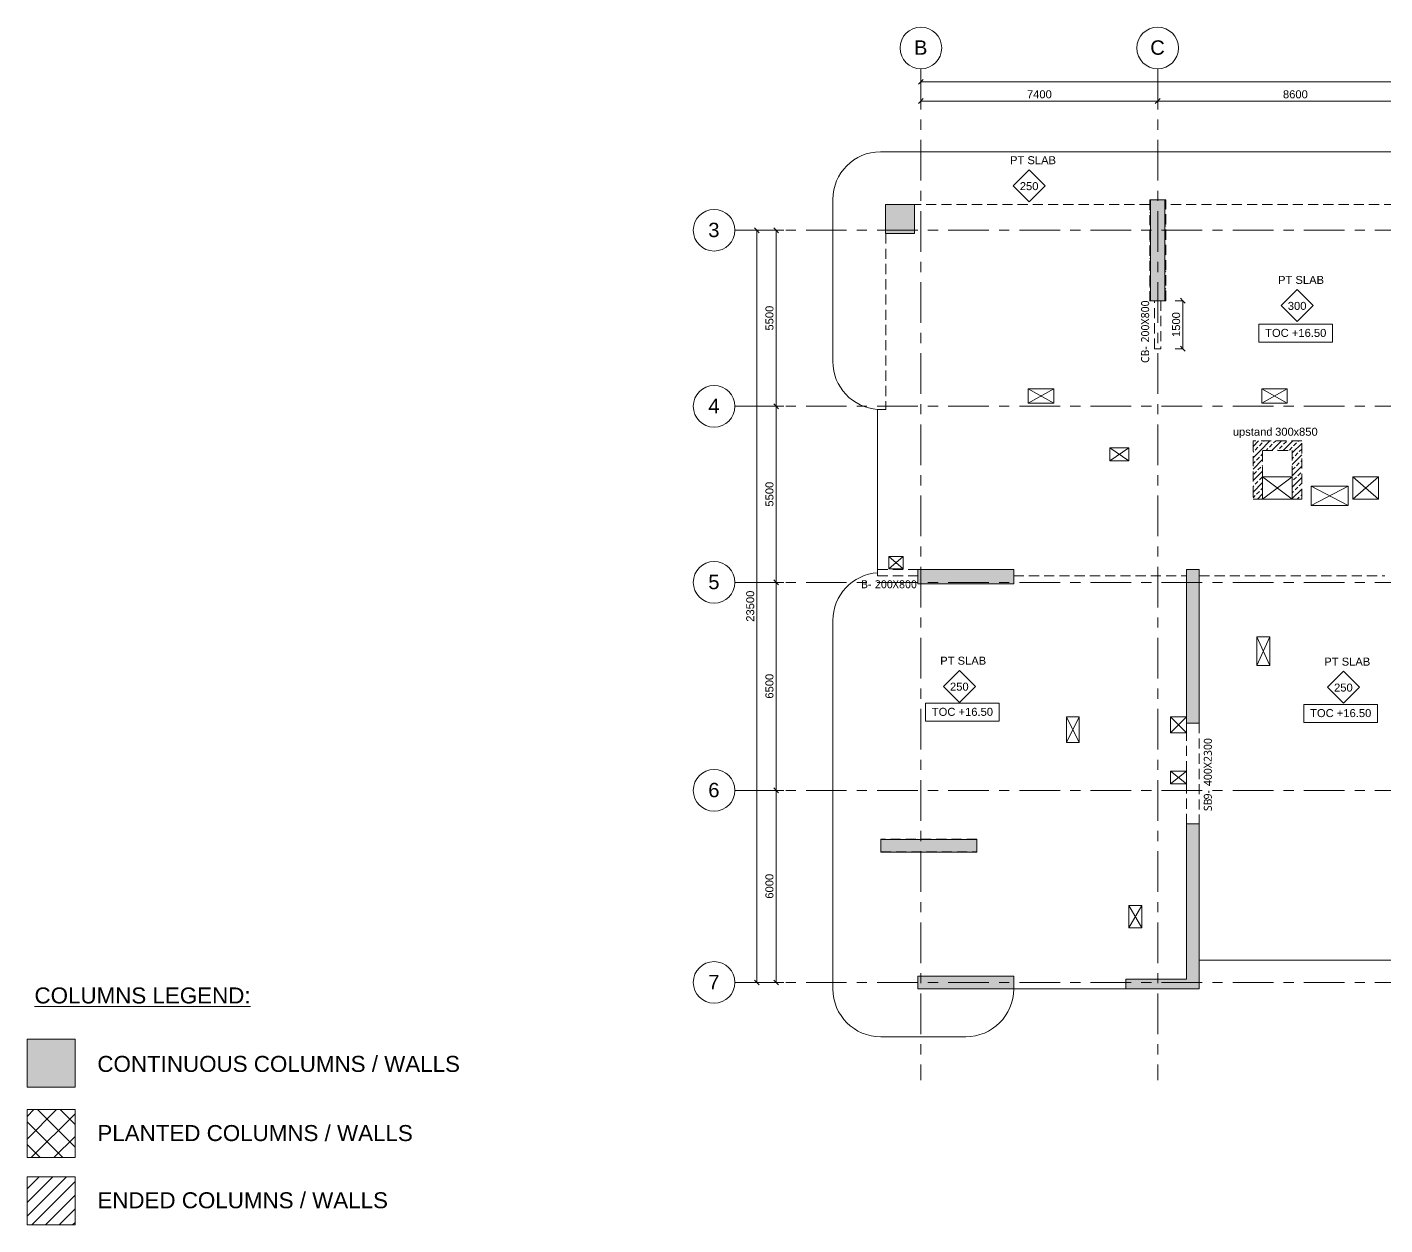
# Model space of a CAD drawing. Header units: millimetres. Extents: x 1499 to 132195, y 3769 to 41190.
# Drawn here: x 1499 to 43926, y 3769 to 41190 of the extents above; entities that cross this region are included whole.
import ezdxf

# ---------------------------------------------------------------- set-up
doc = ezdxf.new("R2010")
doc.units = ezdxf.units.MM
for name, pattern in [('Dashed __25x_', [476.25, 317.5, -158.75]), ('DASHED___25x_', [476.25, 317.5, -158.75]), ('Grid Line', [2222.5, 1270, -317.5, 317.5, -317.5])]:
    doc.linetypes.add(name, pattern=pattern)
for name, color, linetype, lineweight in [('A-ANNO-DIMS', 211, 'Continuous', 5), ('A-ANNO-DIMS-100', 211, 'Continuous', 5), ('A-DETL', 90, 'Continuous', 5), ('A-DETL-GENF', 92, 'Continuous', 5), ('A-DETL-THIN', 151, 'Continuous', 5), ('A-FLOR', 192, 'Continuous', 18), ('A-FLOR-HDLN', 190, 'Dashed __25x_', 5), ('A-FLOR-IDEN', 11, 'Continuous', 5), ('A-WALL-PATT', 111, 'Continuous', 18), ('G-ANNO-DIMS', 111, 'Continuous', 5), ('G-ANNO-TEXT', 231, 'Continuous', 5), ('I-WALL', 2, 'Continuous', 5), ('S-BEAM-HDLN', 1, 'DASHED___25x_', 13), ('S-BEAM-IDEN', 2, 'Continuous', 5), ('S-COLS', 52, 'Continuous', 5), ('S-GRID', 1, 'Continuous', 5), ('S-GRID-IDEN', 1, 'Continuous', 5)]:
    doc.layers.add(name, color=color, linetype=linetype, lineweight=lineweight)
doc.styles.add('Arial', font='arial.ttf', dxfattribs={"height": 500})
doc.styles.add('Arial_1', font='arial.ttf', dxfattribs={"height": 250})
doc.styles.add('Arial_2', font='arial.ttf', dxfattribs={"height": 450})
doc.styles.add('Trebuchet MS', font='trebuc.ttf', dxfattribs={"height": 250})
doc.dimstyles.new('Diagonal_-_2_5mm_Round_5mm_-2_5', dxfattribs={"dimscale": 304.8, "dimtxt": 0.836827, "dimasz": 0.492126, "dimexe": 0.032808, "dimexo": 0.0625, "dimgap": 0.032808, "dimtad": 1, "dimdec": 0, "dimlfac": 304.8, "dimrnd": 5, "dimdsep": 46, "dimtxsty": 'Arial_1', "dimblk1": 'OBLIQUE', "dimblk2": 'OBLIQUE', "dimsah": 1, "dimcen": 0.09, "dimazin": 0, "dimtfac": 1, "dimtdec": 4, "dimtix": 1, "dimtmove": 0, "dimatfit": 3, "dimfxl": 0.002583, "dimfxlon": 1, "dimtvp": 1, "dimtolj": 1, "dimtzin": 0, "dimarcsym": 2})
doc.dimstyles.new('Diagonal_-_2_5mm_Round_5mm_-2_5_1', dxfattribs={"dimscale": 304.8, "dimtxt": 0.836827, "dimasz": 0.492126, "dimexe": 0.032808, "dimexo": 0.0625, "dimgap": 0.032808, "dimtad": 1, "dimdec": 0, "dimlfac": 304.8, "dimrnd": 5, "dimdsep": 46, "dimtxsty": 'Arial_1', "dimblk1": 'OBLIQUE', "dimblk2": 'OBLIQUE', "dimsah": 1, "dimcen": 0.09, "dimazin": 0, "dimtfac": 1, "dimtdec": 4, "dimtix": 1, "dimtmove": 2, "dimatfit": 3, "dimfxl": 0.002583, "dimfxlon": 1, "dimtvp": 1, "dimtolj": 1, "dimtzin": 0, "dimarcsym": 2})
pattern_1 = [(45, (5657.24, 0), (-178.2022, 178.2022), []), (45, (5835.44, 0), (-178.2022, 178.2022), [126.008, -63.004])]

# ---------------------------------------------------------------- blocks, each defined once
blk = doc.blocks.new('BAI-AN_TAG_SLAB MARK-TYPE COMMENT - BAI-AN_TAG_SLAB MARK-TYPE COMMENT-7631398-2ND FLOOR  FRAMING PLAN')
at = {"layer": 'A-FLOR-IDEN'}
for p, q in [((-5, 0), (0, 5)), ((5, 0), (0, 5)), ((-5, 0), (0, -5)), ((5, 0), (0, -5))]:
    blk.add_line(p, q, dxfattribs=at)
blk = doc.blocks.new('Grid - M_Grid Head - Circle-4284405-2ND FLOOR  FRAMING PLAN')
at = {"layer": 'S-GRID-IDEN'}
blk.add_circle((0, 0), 6.5, dxfattribs=at)
blk = doc.blocks.new('Spot Elevations - Spot Elevation _Str_ Plan_-2609302-2ND FLOOR  FRAMING PLAN')
at = {"layer": 'G-ANNO-DIMS'}
for p, q in [((-11.5, 5.8), (11.5, 5.8)), ((-11.5, 0.2), (-11.5, 5.8)), ((11.5, 0.2), (11.5, 5.8)), ((-11.5, 0.2), (11.5, 0.2))]:
    blk.add_line(p, q, dxfattribs=at)
blk = doc.blocks.new('DIMBLOCK1-2ND FLOOR  FRAMING PLAN')
at = {"layer": 'A-ANNO-DIMS-100', "lineweight": 15}
for p, q in [((37612, 32644), (37537, 32719)), ((37612, 32644), (37687, 32569)), ((37612, 31144), (37537, 31219)), ((37612, 31144), (37687, 31069))]:
    blk.add_line(p, q, dxfattribs=at)
at = {"layer": 'A-ANNO-DIMS-100'}
for p, q in [((37612, 32644), (37372, 32644)), ((37612, 32644), (37612, 31144)), ((37612, 32644), (37622, 32644)), ((37612, 31144), (37372, 31144)), ((37612, 31144), (37622, 31144))]:
    blk.add_line(p, q, dxfattribs=at)
at = {"layer": 'A-ANNO-DIMS-100', "color": 0, "insert": (37278, 31510), "char_height": 250, "width": 922.94, "attachment_point": 1, "rotation": 90, "line_spacing_factor": 0.941778, "style": 'Arial_1'}
blk.add_mtext('1500', dxfattribs=at)
blk = doc.blocks.new('_Oblique')
at = {"color": 0, "linetype": 'ByBlock', "lineweight": -2}
blk.add_line((-0.5, -0.5), (0.5, 0.5), dxfattribs=at)
blk = doc.blocks.new('DIMBLOCK7-2ND FLOOR  FRAMING PLAN')
at = {"layer": 'A-ANNO-DIMS-100', "lineweight": 15}
for p, q in [((29427, 39483), (29352, 39408)), ((29427, 39483), (29502, 39558)), ((79827, 39483), (79752, 39408)), ((79827, 39483), (79902, 39558))]:
    blk.add_line(p, q, dxfattribs=at)
at = {"layer": 'A-ANNO-DIMS-100'}
for p, q in [((29427, 39483), (29427, 39723)), ((29427, 39483), (79827, 39483)), ((29427, 39483), (29427, 39473)), ((79827, 39483), (79827, 39723)), ((79827, 39483), (79827, 39473))]:
    blk.add_line(p, q, dxfattribs=at)
at = {"layer": 'A-ANNO-DIMS-100', "color": 0, "insert": (55084, 39818), "char_height": 250, "width": 1153.68, "attachment_point": 1, "line_spacing_factor": 0.941778, "style": 'Arial_1'}
blk.add_mtext('50400', dxfattribs=at)
blk = doc.blocks.new('DIMBLOCK8-2ND FLOOR  FRAMING PLAN')
at = {"layer": 'A-ANNO-DIMS-100'}
for p, q in [((29427, 38883), (29427, 39123)), ((36827, 38883), (36827, 39123)), ((29427, 38883), (36827, 38883)), ((29427, 38883), (29427, 38873)), ((36827, 38883), (36827, 38873))]:
    blk.add_line(p, q, dxfattribs=at)
at = {"layer": 'A-ANNO-DIMS-100', "lineweight": 15}
for p, q in [((29427, 38883), (29352, 38808)), ((29427, 38883), (29502, 38958)), ((36827, 38883), (36752, 38808)), ((36827, 38883), (36902, 38958))]:
    blk.add_line(p, q, dxfattribs=at)
at = {"layer": 'A-ANNO-DIMS-100', "color": 0, "insert": (32742, 39218), "char_height": 250, "width": 922.94, "attachment_point": 1, "line_spacing_factor": 0.941778, "style": 'Arial_1'}
blk.add_mtext('7400', dxfattribs=at)
blk = doc.blocks.new('DIMBLOCK9-2ND FLOOR  FRAMING PLAN')
at = {"layer": 'A-ANNO-DIMS-100'}
for p, q in [((36827, 38883), (36827, 39123)), ((45427, 38883), (45427, 39123)), ((36827, 38883), (45427, 38883)), ((36827, 38883), (36827, 38873)), ((45427, 38883), (45427, 38873))]:
    blk.add_line(p, q, dxfattribs=at)
at = {"layer": 'A-ANNO-DIMS-100', "lineweight": 15}
for p, q in [((36827, 38883), (36752, 38808)), ((36827, 38883), (36902, 38958)), ((45427, 38883), (45352, 38808)), ((45427, 38883), (45502, 38958))]:
    blk.add_line(p, q, dxfattribs=at)
at = {"layer": 'A-ANNO-DIMS-100', "color": 0, "insert": (40742, 39218), "char_height": 250, "width": 922.94, "attachment_point": 1, "line_spacing_factor": 0.941778, "style": 'Arial_1'}
blk.add_mtext('8600', dxfattribs=at)
blk = doc.blocks.new('DIMBLOCK14-2ND FLOOR  FRAMING PLAN')
at = {"layer": 'A-ANNO-DIMS-100', "lineweight": 15}
for p, q in [((24304, 34844), (24229, 34919)), ((24304, 34844), (24379, 34769)), ((24304, 11344), (24229, 11419)), ((24304, 11344), (24379, 11269))]:
    blk.add_line(p, q, dxfattribs=at)
at = {"layer": 'A-ANNO-DIMS-100'}
for p, q in [((24304, 34844), (24294, 34844)), ((24304, 34844), (24304, 11344)), ((24304, 34844), (24544, 34844)), ((24304, 11344), (24294, 11344)), ((24304, 11344), (24544, 11344))]:
    blk.add_line(p, q, dxfattribs=at)
at = {"layer": 'A-ANNO-DIMS-100', "color": 0, "insert": (23969, 22613), "char_height": 250, "width": 1153.68, "attachment_point": 1, "rotation": 90, "line_spacing_factor": 0.941778, "style": 'Arial_1'}
blk.add_mtext('23500', dxfattribs=at)
blk = doc.blocks.new('DIMBLOCK15-2ND FLOOR  FRAMING PLAN')
at = {"layer": 'A-ANNO-DIMS-100', "lineweight": 15}
for p, q in [((24904, 34844), (24829, 34919)), ((24904, 34844), (24979, 34769)), ((24904, 29344), (24829, 29419)), ((24904, 29344), (24979, 29269))]:
    blk.add_line(p, q, dxfattribs=at)
at = {"layer": 'A-ANNO-DIMS-100'}
for p, q in [((24904, 34844), (24894, 34844)), ((24904, 34844), (24904, 29344)), ((24904, 34844), (25144, 34844)), ((24904, 29344), (24894, 29344)), ((24904, 29344), (25144, 29344))]:
    blk.add_line(p, q, dxfattribs=at)
at = {"layer": 'A-ANNO-DIMS-100', "color": 0, "insert": (24569, 31710), "char_height": 250, "width": 922.94, "attachment_point": 1, "rotation": 90, "line_spacing_factor": 0.941778, "style": 'Arial_1'}
blk.add_mtext('5500', dxfattribs=at)
blk = doc.blocks.new('DIMBLOCK16-2ND FLOOR  FRAMING PLAN')
at = {"layer": 'A-ANNO-DIMS-100', "lineweight": 15}
for p, q in [((24904, 29344), (24829, 29419)), ((24904, 29344), (24979, 29269)), ((24904, 23844), (24829, 23919)), ((24904, 23844), (24979, 23769))]:
    blk.add_line(p, q, dxfattribs=at)
at = {"layer": 'A-ANNO-DIMS-100'}
for p, q in [((24904, 29344), (24894, 29344)), ((24904, 29344), (24904, 23844)), ((24904, 29344), (25144, 29344)), ((24904, 23844), (24894, 23844)), ((24904, 23844), (25144, 23844))]:
    blk.add_line(p, q, dxfattribs=at)
at = {"layer": 'A-ANNO-DIMS-100', "color": 0, "insert": (24569, 26210), "char_height": 250, "width": 922.94, "attachment_point": 1, "rotation": 90, "line_spacing_factor": 0.941778, "style": 'Arial_1'}
blk.add_mtext('5500', dxfattribs=at)
blk = doc.blocks.new('DIMBLOCK17-2ND FLOOR  FRAMING PLAN')
at = {"layer": 'A-ANNO-DIMS-100', "lineweight": 15}
for p, q in [((24904, 23844), (24829, 23919)), ((24904, 23844), (24979, 23769)), ((24904, 17344), (24829, 17419)), ((24904, 17344), (24979, 17269))]:
    blk.add_line(p, q, dxfattribs=at)
at = {"layer": 'A-ANNO-DIMS-100'}
for p, q in [((24904, 23844), (24894, 23844)), ((24904, 23844), (24904, 17344)), ((24904, 23844), (25144, 23844)), ((24904, 17344), (24894, 17344)), ((24904, 17344), (25144, 17344))]:
    blk.add_line(p, q, dxfattribs=at)
at = {"layer": 'A-ANNO-DIMS-100', "color": 0, "insert": (24569, 20210), "char_height": 250, "width": 922.94, "attachment_point": 1, "rotation": 90, "line_spacing_factor": 0.941778, "style": 'Arial_1'}
blk.add_mtext('6500', dxfattribs=at)
blk = doc.blocks.new('DIMBLOCK18-2ND FLOOR  FRAMING PLAN')
at = {"layer": 'A-ANNO-DIMS-100', "lineweight": 15}
for p, q in [((24904, 17344), (24829, 17419)), ((24904, 17344), (24979, 17269)), ((24904, 11344), (24829, 11419)), ((24904, 11344), (24979, 11269))]:
    blk.add_line(p, q, dxfattribs=at)
at = {"layer": 'A-ANNO-DIMS-100'}
for p, q in [((24904, 17344), (24894, 17344)), ((24904, 17344), (24904, 11344)), ((24904, 17344), (25144, 17344)), ((24904, 11344), (24894, 11344)), ((24904, 11344), (25144, 11344))]:
    blk.add_line(p, q, dxfattribs=at)
at = {"layer": 'A-ANNO-DIMS-100', "color": 0, "insert": (24569, 13960), "char_height": 250, "width": 922.94, "attachment_point": 1, "rotation": 90, "line_spacing_factor": 0.941778, "style": 'Arial_1'}
blk.add_mtext('6000', dxfattribs=at)

msp = doc.modelspace()

# ---------------------------------------------------------------- hatches: boundary and pattern name
at = {"layer": 'A-DETL-GENF'}
msp.add_hatch(color=8, dxfattribs=at).paths.add_polyline_path([(2999.0868, 8069.3974), (2999.0868, 9569.3974), (1499.0868, 9569.3974), (1499.0868, 8069.3974)])
h = msp.add_hatch(dxfattribs=at)
h.set_pattern_fill('FP_1', color=5, style=0, pattern_type=2)
h.set_pattern_definition([(45, (0, 0), (-353.553, 353.553), []), (135, (0, 0), (-353.553, -353.553), [])])
h.paths.add_polyline_path([(2999.0868, 5869.3974), (2999.0868, 7369.3974), (1499.0868, 7369.3974), (1499.0868, 5869.3974)])
h = msp.add_hatch(dxfattribs=at)
h.set_pattern_fill('FP_2', color=5, style=0, pattern_type=2)
h.set_pattern_definition([(45, (0, 0), (-707.11, 707.11), []), (135, (0, 0), (-707.11, -707.11), [])])
h.paths.add_polyline_path([(2999.0868, 5869.3974), (2999.0868, 7369.3974), (1499.0868, 7369.3974), (1499.0868, 5869.3974)])
h = msp.add_hatch(dxfattribs=at)
h.set_pattern_fill('FP_3', color=1, style=0, pattern_type=2)
h.set_pattern_definition([(45, (0, 0), (-212.132, 212.132), [])])
h.paths.add_polyline_path([(2999.0868, 3769.3974), (2999.0868, 5269.3974), (1499.0868, 5269.3974), (1499.0868, 3769.3974)])
at = {"layer": 'A-WALL-PATT', "lineweight": 5}
for points in [[(37051.9958, 32644.1668), (37051.9958, 35794.1668), (36601.9958, 35794.1668), (36601.9958, 32644.1668)], [(29326.9958, 23794.1661), (32326.9958, 23794.1661), (32326.9958, 24244.1661), (29326.9958, 24244.1661)], [(38127.019, 19444.3012), (38127.019, 24244.3012), (37727.019, 24244.3012), (37727.019, 19444.3012)], [(38126.9958, 11444.1661), (38126.9958, 16294.1661), (37726.9958, 16294.1661), (37726.9958, 11444.1661)], [(28176.9957, 15414.1661), (31176.9957, 15414.1661), (31176.9957, 15814.1661), (28176.9957, 15814.1661)], [(29326.9958, 11144.1571), (32326.9958, 11144.1571), (32326.9958, 11544.1571), (29326.9958, 11544.1571)], [(35826.9958, 11144.1661), (38126.9959, 11144.1661), (38126.9959, 11444.1661), (35826.9958, 11444.1661)]]:
    msp.add_hatch(color=256, dxfattribs=at).paths.add_polyline_path(points)
at = {"layer": 'I-WALL'}
h = msp.add_hatch(dxfattribs=at)
h.set_pattern_fill('FP_4', color=1, style=0, pattern_type=2)
h.set_pattern_definition(pattern_1)
h.paths.add_polyline_path([(37051.9958, 32644.1668), (37076.9958, 32644.1668), (37076.9958, 35794.1668), (37051.9958, 35794.1668), (37051.9958, 35486.3994)])
h.paths.add_polyline_path([(36601.9958, 32644.1668), (36601.9958, 35794.1668), (36576.9958, 35794.1668), (36576.9958, 32644.1668)])
h = msp.add_hatch(dxfattribs=at)
h.set_pattern_fill('FP_4', color=1, style=0, pattern_type=2)
h.set_pattern_definition(pattern_1)
h.paths.add_polyline_path([(41026.9958, 27964.1661), (41026.9958, 28264.1661), (39806.9958, 28264.1661), (39806.9958, 27964.1661), (40260.5253, 27964.1661)])
h = msp.add_hatch(dxfattribs=at)
h.set_pattern_fill('FP_4', color=1, style=0, pattern_type=2)
h.set_pattern_definition(pattern_1)
h.paths.add_polyline_path([(41326.9958, 26444.1661), (41326.9958, 28264.1661), (41026.9958, 28264.1661), (41026.9958, 26444.1661)])
h = msp.add_hatch(dxfattribs=at)
h.set_pattern_fill('FP_4', color=1, style=0, pattern_type=2)
h.set_pattern_definition(pattern_1)
h.paths.add_polyline_path([(40106.9958, 26444.1661), (40106.9958, 27964.1661), (39806.9958, 27964.1661), (39806.9958, 26444.1661)])
h = msp.add_hatch(dxfattribs=at)
h.set_pattern_fill('FP_4', color=1, style=0, pattern_type=2)
h.set_pattern_definition(pattern_1)
h.paths.add_polyline_path([(28176.9957, 15814.1661), (31176.9957, 15814.1661), (31176.9957, 15819.1661), (28176.9957, 15819.1661)])
at = {"layer": 'S-COLS'}
msp.add_hatch(color=256, dxfattribs=at).paths.add_polyline_path([(29226.9958, 34744.1759), (29226.9958, 35644.1759), (28326.9958, 35644.1759), (28326.9958, 34744.1759)])

# ---------------------------------------------------------------- linework, layer by layer
at = {"layer": 'A-DETL', "lineweight": 15}
for p, q in [((33576.9958, 29444.1661), (32776.9958, 29894.1661)), ((32776.9958, 29444.1661), (33576.9958, 29894.1661)), ((40876.9958, 29444.1661), (40076.9958, 29894.1661)), ((40076.9958, 29444.1661), (40876.9958, 29894.1661)), ((35926.9958, 27644.1661), (35326.9958, 28044.1661)), ((35326.9958, 27644.1661), (35926.9958, 28044.1661)), ((41026.051, 26444.1661), (40106.9958, 27144.1661)), ((40106.9958, 26444.1661), (41026.051, 27144.1661)), ((41626.1262, 26244.1661), (42776.9958, 26844.1661)), ((42776.9958, 26244.1661), (41626.1262, 26844.1661)), ((43726.9958, 26444.1661), (42926.9958, 27144.6603)), ((42926.9958, 26444.1661), (43726.9958, 27144.6603)), ((28876.9958, 24647.5264), (28428.5528, 24269.1571)), ((28428.5528, 24647.5264), (28876.9958, 24269.1571)), ((39926.9958, 21244.1661), (40326.9958, 22144.1661)), ((40326.9958, 21244.1661), (39926.9958, 22144.1661)), ((33976.9958, 18844.1661), (34376.9958, 19644.1661)), ((34376.9958, 18844.1661), (33976.9958, 19644.1661)), ((37226.9958, 19644.1661), (37726.874, 19144.2879)), ((37226.9958, 19144.1661), (37725.5061, 19642.6764)), ((37727.019, 17944.1846), (37226.9958, 17544.1661)), ((37226.9958, 17944.1846), (37727.019, 17544.1661)), ((35926.9958, 13044.1661), (36326.9958, 13744.1661)), ((36326.9958, 13044.1661), (35926.9958, 13744.1661))]:
    msp.add_line(p, q, dxfattribs=at)
at = {"layer": 'A-DETL-THIN'}
for p, q in [((2999.0868, 9569.3974), (1499.0868, 9569.3974)), ((1499.0868, 9569.3974), (1499.0868, 8069.3974)), ((2999.0868, 8069.3974), (2999.0868, 9569.3974)), ((1499.0868, 8069.3974), (2999.0868, 8069.3974)), ((2999.0868, 7369.3974), (1499.0868, 7369.3974)), ((1499.0868, 7369.3974), (1499.0868, 5869.3974)), ((2999.0868, 5869.3974), (2999.0868, 7369.3974)), ((1499.0868, 5869.3974), (2999.0868, 5869.3974)), ((2999.0868, 5269.3974), (1499.0868, 5269.3974)), ((1499.0868, 5269.3974), (1499.0868, 3769.3974)), ((2999.0868, 3769.3974), (2999.0868, 5269.3974)), ((1499.0868, 3769.3974), (2999.0868, 3769.3974))]:
    msp.add_line(p, q, dxfattribs=at)
at = {"layer": 'A-FLOR'}
for p, q in [((84191.9958, 37294.1661), (28161.9934, 37294.1661)), ((26676.9958, 35809.1685), (26676.9958, 30744.1759)), ((32776.9958, 29444.1661), (32776.9958, 29894.1661)), ((32776.9958, 29894.1661), (33576.9958, 29894.1661)), ((33576.9958, 29894.1661), (33576.9958, 29444.1661)), ((40076.9958, 29444.1661), (40076.9958, 29894.1661)), ((40076.9958, 29894.1661), (40876.9958, 29894.1661)), ((40876.9958, 29894.1661), (40876.9958, 29444.1661)), ((33576.9958, 29444.1661), (32776.9958, 29444.1661)), ((40876.9958, 29444.1661), (40076.9958, 29444.1661)), ((28076.9958, 29247.5129), (28076.9958, 24144.1759)), ((35326.9958, 28044.1661), (35926.9958, 28044.1661)), ((35326.9958, 27644.1661), (35326.9958, 28044.1661)), ((35926.9958, 28044.1661), (35926.9958, 27644.1661)), ((35926.9958, 27644.1661), (35326.9958, 27644.1661)), ((40106.9958, 27144.1661), (41026.051, 27144.1661)), ((41026.051, 27144.1661), (41026.051, 26444.1661)), ((41626.1262, 26244.1661), (41626.1262, 26844.1661)), ((41626.1262, 26844.1661), (42776.9958, 26844.1661)), ((42776.9958, 26844.1661), (42776.9958, 26244.1661)), ((42926.9958, 27144.6603), (43726.9958, 27144.6603)), ((42926.9958, 26444.1661), (42926.9958, 27144.6603)), ((43726.9958, 27144.6603), (43726.9958, 26444.1661)), ((41026.051, 26444.1661), (40106.9958, 26444.1661)), ((43726.9958, 26444.1661), (42926.9958, 26444.1661)), ((42776.9958, 26244.1661), (41626.1262, 26244.1661)), ((28428.5528, 24647.5264), (28876.9958, 24647.5264)), ((28428.5528, 24269.1571), (28428.5528, 24647.5264)), ((28876.9958, 24647.5264), (28876.9958, 24269.1571)), ((28876.9958, 24269.1571), (28428.5528, 24269.1571)), ((26676.9958, 22647.5129), (26676.9958, 11144.1661)), ((39926.9958, 21244.1661), (39926.9958, 22144.1661)), ((39926.9958, 22144.1661), (40326.9958, 22144.1661)), ((40326.9958, 22144.1661), (40326.9958, 21244.1661)), ((40326.9958, 21244.1661), (39926.9958, 21244.1661)), ((33976.9958, 19644.1661), (34376.9958, 19644.1661)), ((33976.9958, 18844.1661), (33976.9958, 19644.1661)), ((34376.9958, 19644.1661), (34376.9958, 18844.1661)), ((37226.9958, 19144.1661), (37226.9958, 19644.1661)), ((37226.9958, 19644.1661), (37727.019, 19644.1661)), ((37727.019, 19144.1661), (37226.9958, 19144.1661)), ((37727.019, 19444.3012), (37727.019, 19144.1661)), ((34376.9958, 18844.1661), (33976.9958, 18844.1661)), ((37226.9958, 17944.1846), (37727.019, 17944.1846)), ((37226.9958, 17544.1661), (37226.9958, 17944.1846)), ((37727.019, 17944.1846), (37727.019, 17544.1661)), ((37727.019, 17544.1661), (37226.9958, 17544.1661)), ((35926.9958, 13044.1661), (35926.9958, 13744.1661)), ((35926.9958, 13744.1661), (36326.9958, 13744.1661)), ((36326.9958, 13744.1661), (36326.9958, 13044.1661)), ((36326.9958, 13044.1661), (35926.9958, 13044.1661)), ((38126.9958, 12044.1661), (47042.019, 12044.1661)), ((32326.9958, 11144.1661), (35826.9958, 11144.1661)), ((28176.9958, 9644.1661), (30826.9958, 9644.1661))]:
    msp.add_line(p, q, dxfattribs=at)
for centre, radius, start, end in [((28161.9934, 35809.1685), 1484.9976, 90, 180), ((28176.9958, 30744.1759), 1500, 180, 266.17744627), ((28176.9958, 22647.5129), 1500, 93.82166775, 180), ((28176.9958, 11144.1661), 1500, 180, 270), ((30826.9958, 11144.1661), 1500, 270, 359.99777682)]:
    msp.add_arc(centre, radius, start, end, dxfattribs=at)
at = {"layer": 'A-FLOR-HDLN'}
for p, q in [((36576.9958, 35644.3012), (28327.019, 35644.3012)), ((28327.019, 35644.3012), (28327.019, 35644.2189)), ((29226.9958, 35644.2255), (29226.9958, 35644.3012)), ((36601.9462, 35794.1668), (36576.9958, 35794.1668)), ((36576.9958, 35794.1668), (36576.9958, 32644.1668)), ((37076.9958, 35794.1668), (37052.0454, 35794.1668)), ((37076.9958, 32644.1668), (37076.9958, 35794.1668)), ((45177.019, 35644.3012), (37076.9958, 35644.3012)), ((28327.019, 34744.1759), (28327.019, 29244.3023)), ((36576.9958, 32644.1668), (36601.9462, 32644.1668)), ((37052.0454, 32644.1668), (37076.9958, 32644.1668)), ((28327.019, 29244.3023), (28076.9958, 29244.3023)), ((39806.9958, 28264.1661), (39806.9958, 26444.1661)), ((41326.9958, 28264.1661), (39806.9958, 28264.1661)), ((41326.9958, 26444.1661), (41326.9958, 28264.1661)), ((40106.9958, 27144.1661), (40106.9958, 27964.1661)), ((40106.9958, 27964.1661), (41026.9958, 27964.1661)), ((41026.9958, 27964.1661), (41026.9958, 26444.1661)), ((39806.9958, 26444.1661), (40106.9462, 26444.1661)), ((41026.1006, 26444.1661), (41326.9958, 26444.1661)), ((28077.019, 24144.1774), (28077.019, 24044.1661)), ((28077.019, 24044.1661), (29326.9958, 24044.1661)), ((32326.9958, 24044.1661), (37727.019, 24044.1661)), ((38127.019, 24044.1661), (43926.0014, 24044.1661)), ((31176.9957, 15819.1661), (28176.9957, 15819.1661)), ((28176.9957, 15819.1661), (28176.9957, 15814.2157)), ((31176.9957, 15814.2157), (31176.9957, 15819.1661)), ((28176.9957, 15419.1661), (31176.9957, 15419.1661))]:
    msp.add_line(p, q, dxfattribs=at)
at = {"layer": 'I-WALL', "lineweight": 18}
for p, q in [((37051.9958, 35794.1668), (36601.9958, 35794.1668)), ((36601.9958, 35794.1668), (36601.9958, 32644.1668)), ((37051.9958, 32644.1668), (37051.9958, 35794.1668)), ((36601.9958, 32644.1668), (37051.9958, 32644.1668)), ((32326.9958, 24244.1661), (29326.9958, 24244.1661)), ((29326.9958, 24244.1661), (29326.9958, 23794.1661)), ((32326.9958, 23794.1661), (32326.9958, 24244.1661)), ((38127.019, 24244.3012), (37727.019, 24244.3012)), ((37727.019, 24244.3012), (37727.019, 19444.3012)), ((38127.019, 19444.3012), (38127.019, 24244.3012)), ((29326.9958, 23794.1661), (32326.9958, 23794.1661)), ((37727.019, 19444.3012), (38127.019, 19444.3012)), ((37726.9958, 16294.1661), (37726.9958, 11444.1661)), ((38126.9958, 16294.1661), (37726.9958, 16294.1661)), ((38126.9958, 11444.1661), (38126.9958, 16294.1661)), ((31176.9957, 15814.1661), (28176.9957, 15814.1661)), ((28176.9957, 15814.1661), (28176.9957, 15414.1661)), ((31176.9957, 15414.1661), (31176.9957, 15814.1661)), ((28176.9957, 15414.1661), (31176.9957, 15414.1661)), ((32326.9958, 11544.1571), (29326.9958, 11544.1571)), ((29326.9958, 11544.1571), (29326.9958, 11144.1571)), ((32326.9958, 11144.1571), (32326.9958, 11544.1571)), ((29326.9958, 11144.1571), (32326.9958, 11144.1571)), ((37726.9958, 11444.1661), (35826.9958, 11444.1661)), ((35826.9958, 11444.1661), (35826.9958, 11144.1661)), ((35826.9958, 11144.1661), (38126.9959, 11144.1661)), ((38126.9959, 11144.1661), (38126.9959, 11444.1661))]:
    msp.add_line(p, q, dxfattribs=at)
at = {"layer": 'I-WALL'}
msp.add_line((40106.9958, 27144.1661), (40106.9958, 26444.1661), dxfattribs=at)
at = {"layer": 'S-BEAM-HDLN'}
for p, q in [((36726.9958, 31144.3012), (36726.9958, 32644.1661)), ((36926.9958, 32644.1661), (36926.9958, 31144.3012)), ((36926.9958, 31144.3012), (36726.9958, 31144.3012)), ((28077.019, 24244.1661), (29326.9462, 24244.1661)), ((37727.019, 17944.1846), (37727.019, 19144.1661)), ((38127.019, 19444.3012), (38127.019, 16294.3012)), ((37727.019, 16294.3012), (37727.019, 17544.1661)), ((38127.019, 16294.3012), (37727.019, 16294.3012))]:
    msp.add_line(p, q, dxfattribs=at)
at = {"layer": 'S-COLS', "lineweight": 18}
for p, q in [((29226.9958, 35644.1759), (28326.9958, 35644.1759)), ((28326.9958, 35644.1759), (28326.9958, 34744.1759)), ((29226.9958, 34744.1759), (29226.9958, 35644.1759)), ((28326.9958, 34744.1759), (29226.9958, 34744.1759))]:
    msp.add_line(p, q, dxfattribs=at)
at = {"layer": 'S-GRID', "linetype": 'Grid Line'}
for p, q in [((29426.9958, 39890.3135), (29426.9958, 8288.018)), ((36826.9958, 39890.3135), (36826.9958, 8288.018)), ((23615.4542, 34844.1661), (90644.8788, 34844.1661)), ((23615.4542, 29344.1661), (90644.8788, 29344.1661)), ((23615.4542, 23844.1661), (90644.8788, 23844.1661)), ((23615.4542, 17344.1661), (90644.8788, 17344.1661)), ((23615.4542, 11344.1661), (90644.8788, 11344.1661))]:
    msp.add_line(p, q, dxfattribs=at)

# ---------------------------------------------------------------- block references
at = {"layer": 'A-FLOR-IDEN', "xscale": 99.99999999999993, "yscale": 99.99999999999993, "zscale": 99.99999999999993}
for p in [(32811.5399, 36231.6983), (41187.4106, 32490.7179), (30630.2182, 20593.9692), (42632.0196, 20565.0938)]:
    msp.add_blockref('BAI-AN_TAG_SLAB MARK-TYPE COMMENT - BAI-AN_TAG_SLAB MARK-TYPE COMMENT-7631398-2ND FLOOR  FRAMING PLAN', p, dxfattribs=at)
at = {"layer": 'G-ANNO-DIMS', "xscale": 99.99999999999993, "yscale": 99.99999999999993, "zscale": 99.99999999999993}
for p in [(41136.9608, 31326.1136), (30720.6593, 19486.6173), (42542.1455, 19447.1744)]:
    msp.add_blockref('Spot Elevations - Spot Elevation _Str_ Plan_-2609302-2ND FLOOR  FRAMING PLAN', p, dxfattribs=at)
at = {"layer": 'S-GRID-IDEN', "xscale": 99.99999999999993, "yscale": 99.99999999999993, "zscale": 99.99999999999993}
for p, rotation in [((29426.9958, 40540.3135), 180), ((36826.9958, 40540.3135), 180), ((22965.4542, 34844.1661), 269.9999999999996), ((22965.4542, 29344.1661), 269.9999999999996), ((22965.4542, 23844.1661), 269.9999999999996), ((22965.4542, 17344.1661), 269.9999999999996), ((22965.4542, 11344.1661), 269.9999999999996)]:
    msp.add_blockref('Grid - M_Grid Head - Circle-4284405-2ND FLOOR  FRAMING PLAN', p, dxfattribs=dict(at, rotation=rotation))

# ---------------------------------------------------------------- texts
at = {"layer": 'A-FLOR-IDEN', "char_height": 250, "attachment_point": 1, "style": 'Arial_1'}
for s, insert, width in [('PT SLAB', (32213.3763, 37158.3856), 1739.661875), ('250', (32518.3763, 36347.4827), 697.468125), ('PT SLAB', (40589.247, 33417.4052), 1739.661875), ('300', (40894.247, 32606.5024), 697.468125), ('PT SLAB', (30032.0547, 21520.6566), 1739.661875), ('PT SLAB', (42033.856, 21491.7811), 1739.661875), ('250', (30337.0547, 20709.7537), 697.468125), ('250', (42338.856, 20680.8783), 697.468125)]:
    msp.add_mtext(s, dxfattribs=dict(at, insert=insert, width=width))
at = {"layer": 'G-ANNO-DIMS', "char_height": 250, "width": 2283.321841, "attachment_point": 1, "line_spacing_factor": 0.941778, "style": 'Arial_1'}
for insert in [(40185.5767, 31762.4432), (29769.2752, 19922.947), (41590.7614, 19883.504)]:
    msp.add_mtext('TOC +16.50', dxfattribs=dict(at, insert=insert))
at = {"layer": 'G-ANNO-TEXT', "color": 7, "lineweight": 13, "attachment_point": 1}
for s, insert, char_height, width, style in [('upstand ', (39174.3474, 28674.2283), 250, 1603.375, 'Arial_1'), ('300', (40497.2641, 28674.2283), 250, 697.468125, 'Arial_1'), ('x', (41072.7328, 28674.2283), 250, 208.43875, 'Arial_1'), ('850', (41244.712, 28674.2283), 250, 697.468125, 'Arial_1'), ('\\L COLUMNS LEGEND:', (1534.7157, 11186.5996), 500, 8385.65125, 'Arial'), ('CONTINUOUS COLUMNS / WALLS', (3693.057, 9047.7244), 500, 13740.92375, 'Arial'), ('PLANTED COLUMNS / WALLS ', (3693.057, 6887.2873), 500, 12185.65, 'Arial'), ('ENDED COLUMNS / WALLS ', (3693.057, 4787.2873), 500, 11239.65875, 'Arial')]:
    msp.add_mtext(s, dxfattribs=dict(at, insert=insert, char_height=char_height, width=width, style=style))
at = {"layer": 'S-BEAM-IDEN', "char_height": 250, "attachment_point": 1, "rotation": 90, "style": 'Trebuchet MS'}
for s, insert, width in [('800', (36310.006, 32092.9639), 673.4175), ('200', (36310.006, 31338.9014), 673.4175), ('X', (36310.006, 31894.5264), 240.50625), ('CB- ', (36310.006, 30697.2868), 777.636875), ('2300', (38268.9782, 18232.3241), 897.89), ('400', (38268.9782, 17478.2616), 673.4175), ('X', (38268.9782, 18033.8866), 240.50625), ('9', (38268.9782, 17061.5428), 224.4725), ('SB', (38268.9782, 16697.7408), 440.928125), ('- ', (38268.9782, 17246.7512), 280.590625)]:
    msp.add_mtext(s, dxfattribs=dict(at, insert=insert, width=width))
at = {"layer": 'S-BEAM-IDEN', "char_height": 250, "attachment_point": 1, "style": 'Trebuchet MS'}
for s, insert, width in [('B- ', (27560.8944, 23909.4024), 521.096875), ('200', (27990.8423, 23909.4024), 673.4175), ('X', (28546.4673, 23909.4024), 240.50625), ('800', (28744.9048, 23909.4024), 673.4175)]:
    msp.add_mtext(s, dxfattribs=dict(at, insert=insert, width=width))

# ---------------------------------------------------------------- dimensions: what is measured, and where the dimension line sits
at = {"layer": 'A-ANNO-DIMS'}
dim = msp.add_linear_dim(base=(79826.9958, 39482.9569), p1=(29426.9958, 39722.9569), p2=(79826.9958, 39722.9569), dimstyle='Diagonal_-_2_5mm_Round_5mm_-2_5_1', override={"dimpost": '<>', "dimfxl": 50400}, dxfattribs=at)
dim.commit()
dim.dimension.update_dxf_attribs({"geometry": 'DIMBLOCK7-2ND FLOOR  FRAMING PLAN', "text_midpoint": (55660.8977, 39650.8476), "dimtype": 160})
for base, p1, p2, override, picture, middle in [((36826.9958, 38882.9569), (29426.9958, 39122.9569), (36826.9958, 39122.9569), {"dimpost": '<>', "dimfxl": 7400}, 'DIMBLOCK8-2ND FLOOR  FRAMING PLAN', (33126.9958, 39020.6001)), ((45426.9958, 38882.9569), (36826.9958, 39122.9569), (45426.9958, 39122.9569), {"dimpost": '<>', "dimfxl": 8600}, 'DIMBLOCK9-2ND FLOOR  FRAMING PLAN', (41126.9958, 39020.6001))]:
    dim = msp.add_linear_dim(base=base, p1=p1, p2=p2, dimstyle='Diagonal_-_2_5mm_Round_5mm_-2_5', override=override, dxfattribs=at)
    dim.commit()
    dim.dimension.update_dxf_attribs({"geometry": picture, "text_midpoint": middle})
for base, p1, p2, override, picture, middle in [((24303.7476, 11344.1661), (24543.7476, 34844.1661), (24543.7476, 11344.1661), {"dimpost": '<>', "dimfxl": 23500}, 'DIMBLOCK14-2ND FLOOR  FRAMING PLAN', (24166.1043, 23094.1661)), ((24903.7476, 29344.1661), (25143.7476, 34844.1661), (25143.7476, 29344.1661), {"dimpost": '<>', "dimfxl": 5500}, 'DIMBLOCK15-2ND FLOOR  FRAMING PLAN', (24766.1043, 32094.1661)), ((37612.4001, 31144.3012), (37372.4001, 32644.1668), (37372.4001, 31144.3012), {"dimpost": '<>', "dimfxl": 1499.865603}, 'DIMBLOCK1-2ND FLOOR  FRAMING PLAN', (37474.7569, 31894.234)), ((24903.7476, 23844.1661), (25143.7476, 29344.1661), (25143.7476, 23844.1661), {"dimpost": '<>', "dimfxl": 5500}, 'DIMBLOCK16-2ND FLOOR  FRAMING PLAN', (24766.1043, 26594.1661)), ((24903.7476, 17344.1661), (25143.7476, 23844.1661), (25143.7476, 17344.1661), {"dimpost": '<>', "dimfxl": 6500}, 'DIMBLOCK17-2ND FLOOR  FRAMING PLAN', (24766.1043, 20594.1661)), ((24903.7476, 11344.1661), (25143.7476, 17344.1661), (25143.7476, 11344.1661), {"dimpost": '<>', "dimfxl": 6000}, 'DIMBLOCK18-2ND FLOOR  FRAMING PLAN', (24766.1043, 14344.1661))]:
    dim = msp.add_linear_dim(base=base, p1=p1, p2=p2, angle=90, dimstyle='Diagonal_-_2_5mm_Round_5mm_-2_5', override=override, dxfattribs=at)
    dim.commit()
    dim.dimension.update_dxf_attribs({"geometry": picture, "text_midpoint": middle})

# ---------------------------------------------------------------- next in the draw order: texts
at = {"layer": 'S-GRID-IDEN', "char_height": 450, "attachment_point": 1, "style": 'Arial_2', "bg_fill": 3, "box_fill_scale": 1.25, "bg_fill_color": 256, "bg_fill_true_color": 13158600, "bg_fill_transparency": 0}
for s, insert, width in [('B', (29212.1179, 40778.0388), 513.08), ('C', (36595.6179, 40778.0388), 553.164375), ('3', (22784.3747, 35079.434), 424.894375), ('4', (22784.3747, 29579.434), 424.894375), ('5', (22784.3747, 24079.434), 424.894375), ('6', (22784.3747, 17579.434), 424.894375), ('7', (22784.3747, 11579.434), 424.894375)]:
    msp.add_mtext(s, dxfattribs=dict(at, insert=insert, width=width))

doc.saveas('drawing.dxf')
